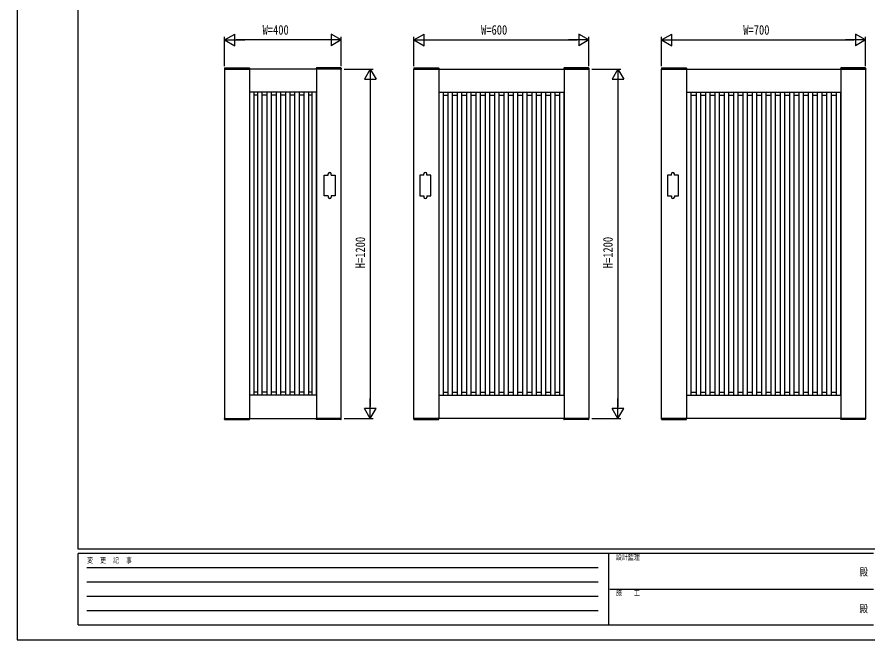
# Model space of a CAD drawing. Units: millimetres on the paper. Extents: x -297 to 297, y -210 to 210.
# Drawn here: x -297 to -4.9, y -210 to 3.9 of the extents above; entities that cross this region are included whole.
import ezdxf
from ezdxf.enums import TextEntityAlignment as Align

# ---------------------------------------------------------------- set-up
doc = ezdxf.new("R2010")
doc.units = ezdxf.units.MM
for name, color, linetype in [('0-2_YKK_A1', 4, 'Continuous'), ('0-3_YKK_D', 6, 'Continuous'), ('0-4_YKK_ZWAK', 7, 'Continuous')]:
    doc.layers.add(name, color=color, linetype=linetype)
doc.styles.add('ＭＳ ゴシック', font='')
doc.styles.get('ＭＳ ゴシック').set_extended_font_data('MS Gothic')

msp = doc.modelspace()

# ---------------------------------------------------------------- linework, layer by layer
at = {"layer": '0-2_YKK_A1'}
for p, q in [((-225.791, -13.713), (-225.804, -13.968)), ((-225.804, -13.968), (-217.204, -13.968)), ((-225.691, -13.618), (-217.318, -13.618)), ((-217.254, -13.968), (-217.254, -133.968)), ((-217.218, -13.713), (-217.204, -13.968)), ((-194.291, -13.713), (-194.304, -13.968)), ((-185.704, -13.968), (-194.304, -13.968)), ((-194.254, -13.968), (-194.254, -133.968)), ((-185.818, -13.618), (-194.191, -13.618)), ((-185.718, -13.713), (-185.704, -13.968)), ((-160.791, -13.713), (-160.804, -13.968)), ((-160.804, -13.968), (-152.204, -13.968)), ((-160.691, -13.618), (-152.318, -13.618)), ((-152.254, -13.968), (-152.254, -133.968)), ((-152.218, -13.713), (-152.204, -13.968)), ((-109.291, -13.713), (-109.304, -13.968)), ((-100.704, -13.968), (-109.304, -13.968)), ((-109.254, -13.968), (-109.254, -133.968)), ((-100.818, -13.618), (-109.191, -13.618)), ((-100.718, -13.713), (-100.704, -13.968)), ((-75.791, -13.713), (-75.804, -13.968)), ((-75.804, -13.968), (-67.204, -13.968)), ((-75.691, -13.618), (-67.318, -13.618)), ((-67.254, -13.968), (-67.254, -133.968)), ((-67.218, -13.713), (-67.204, -13.968)), ((-14.291, -13.713), (-14.304, -13.968)), ((-5.704, -13.968), (-14.304, -13.968)), ((-14.254, -13.968), (-14.254, -133.968)), ((-14.254, -13.968), (-14.254, -113.968)), ((-5.818, -13.618), (-14.191, -13.618)), ((-5.718, -13.713), (-5.704, -13.968)), ((-194.254, -21.968), (-217.254, -21.968)), ((-217.174, -22.968), (-217.254, -22.968)), ((-217.174, -21.968), (-217.174, -125.968)), ((-215.674, -21.968), (-215.674, -125.968)), ((-214.504, -22.968), (-215.674, -22.968)), ((-214.504, -21.968), (-214.504, -125.968)), ((-213.004, -21.968), (-213.004, -125.968)), ((-211.304, -22.968), (-213.004, -22.968)), ((-211.304, -21.968), (-211.304, -125.968)), ((-209.804, -21.968), (-209.804, -125.968)), ((-208.104, -22.968), (-209.804, -22.968)), ((-208.104, -21.968), (-208.104, -125.968)), ((-206.604, -21.968), (-206.604, -125.968)), ((-204.904, -22.968), (-206.604, -22.968)), ((-204.904, -21.968), (-204.904, -125.968)), ((-203.404, -21.968), (-203.404, -125.968)), ((-201.704, -22.968), (-203.404, -22.968)), ((-201.704, -21.968), (-201.704, -125.968)), ((-200.204, -21.968), (-200.204, -125.968)), ((-198.504, -22.968), (-200.204, -22.968)), ((-198.504, -21.968), (-198.504, -125.968)), ((-197.004, -21.968), (-197.004, -125.968)), ((-195.834, -22.968), (-197.004, -22.968)), ((-195.834, -21.968), (-195.834, -125.968)), ((-194.334, -21.968), (-194.334, -125.968)), ((-194.254, -22.968), (-194.334, -22.968)), ((-152.254, -21.968), (-109.254, -21.968)), ((-152.254, -22.968), (-152.174, -22.968)), ((-152.174, -21.968), (-152.174, -125.968)), ((-150.674, -21.968), (-150.674, -125.968)), ((-150.674, -22.968), (-149.104, -22.968)), ((-149.104, -21.968), (-149.104, -125.968)), ((-147.604, -21.968), (-147.604, -125.968)), ((-147.604, -22.968), (-145.904, -22.968)), ((-145.904, -21.968), (-145.904, -125.968)), ((-144.404, -21.968), (-144.404, -125.968)), ((-144.404, -22.968), (-142.704, -22.968)), ((-142.704, -21.968), (-142.704, -125.968)), ((-141.204, -21.968), (-141.204, -125.968)), ((-141.204, -22.968), (-139.504, -22.968)), ((-139.504, -21.968), (-139.504, -125.968)), ((-138.004, -21.968), (-138.004, -125.968)), ((-138.004, -22.968), (-136.304, -22.968)), ((-136.304, -21.968), (-136.304, -125.968)), ((-134.804, -21.968), (-134.804, -125.968)), ((-134.804, -22.968), (-133.104, -22.968)), ((-133.104, -21.968), (-133.104, -125.968)), ((-131.604, -21.968), (-131.604, -125.968)), ((-131.604, -22.968), (-129.904, -22.968)), ((-129.904, -21.968), (-129.904, -125.968)), ((-128.404, -21.968), (-128.404, -125.968)), ((-128.404, -22.968), (-126.704, -22.968)), ((-126.704, -21.968), (-126.704, -125.968)), ((-125.204, -21.968), (-125.204, -125.968)), ((-125.204, -22.968), (-123.504, -22.968)), ((-123.504, -21.968), (-123.504, -125.968)), ((-122.004, -21.968), (-122.004, -125.968)), ((-122.004, -22.968), (-120.304, -22.968)), ((-120.304, -21.968), (-120.304, -125.968)), ((-118.804, -21.968), (-118.804, -125.968)), ((-118.804, -22.968), (-117.104, -22.968)), ((-117.104, -21.968), (-117.104, -125.968)), ((-115.604, -21.968), (-115.604, -125.968)), ((-115.604, -22.968), (-113.904, -22.968)), ((-113.904, -21.968), (-113.904, -125.968)), ((-112.404, -21.968), (-112.404, -125.968)), ((-112.404, -22.968), (-110.834, -22.968)), ((-110.834, -21.968), (-110.834, -125.968)), ((-109.334, -21.968), (-109.334, -125.968)), ((-109.334, -22.968), (-109.254, -22.968)), ((-67.254, -21.968), (-14.254, -21.968)), ((-67.254, -22.968), (-67.174, -22.968)), ((-67.174, -21.968), (-67.174, -125.968)), ((-65.674, -21.968), (-65.674, -125.968)), ((-65.674, -22.968), (-63.904, -22.968)), ((-63.904, -21.968), (-63.904, -125.968)), ((-62.404, -21.968), (-62.404, -125.968)), ((-62.404, -22.968), (-60.704, -22.968)), ((-60.704, -21.968), (-60.704, -125.968)), ((-59.204, -21.968), (-59.204, -125.968)), ((-59.204, -22.968), (-57.504, -22.968)), ((-57.504, -21.968), (-57.504, -125.968)), ((-56.004, -21.968), (-56.004, -125.968)), ((-56.004, -22.968), (-54.304, -22.968)), ((-54.304, -21.968), (-54.304, -125.968)), ((-52.804, -21.968), (-52.804, -125.968)), ((-52.804, -22.968), (-51.104, -22.968)), ((-51.104, -21.968), (-51.104, -125.968)), ((-49.604, -21.968), (-49.604, -125.968)), ((-49.604, -22.968), (-47.904, -22.968)), ((-47.904, -21.968), (-47.904, -125.968)), ((-46.404, -21.968), (-46.404, -125.968)), ((-46.404, -22.968), (-44.704, -22.968)), ((-44.704, -21.968), (-44.704, -125.968)), ((-43.204, -21.968), (-43.204, -125.968)), ((-43.204, -22.968), (-41.504, -22.968)), ((-41.504, -21.968), (-41.504, -125.968)), ((-40.004, -21.968), (-40.004, -125.968)), ((-40.004, -22.968), (-38.304, -22.968)), ((-38.304, -21.968), (-38.304, -125.968)), ((-36.804, -21.968), (-36.804, -125.968)), ((-36.804, -22.968), (-35.104, -22.968)), ((-35.104, -21.968), (-35.104, -125.968)), ((-33.604, -21.968), (-33.604, -125.968)), ((-33.604, -22.968), (-31.904, -22.968)), ((-31.904, -21.968), (-31.904, -125.968)), ((-30.404, -21.968), (-30.404, -125.968)), ((-30.404, -22.968), (-28.704, -22.968)), ((-28.704, -21.968), (-28.704, -125.968)), ((-27.204, -21.968), (-27.204, -125.968)), ((-27.204, -22.968), (-25.504, -22.968)), ((-25.504, -21.968), (-25.504, -125.968)), ((-24.004, -21.968), (-24.004, -125.968)), ((-24.004, -22.968), (-22.304, -22.968)), ((-22.304, -21.968), (-22.304, -125.968)), ((-20.804, -21.968), (-20.804, -125.968)), ((-20.804, -22.968), (-19.104, -22.968)), ((-19.104, -21.968), (-19.104, -125.968)), ((-17.604, -21.968), (-17.604, -125.968)), ((-17.604, -22.968), (-15.834, -22.968)), ((-15.834, -21.968), (-15.834, -125.968)), ((-14.334, -21.968), (-14.334, -125.968)), ((-14.334, -22.968), (-14.254, -22.968)), ((-190.154, -50.468), (-190.154, -49.968)), ((-189.154, -50.468), (-189.154, -49.968)), ((-157.354, -50.468), (-157.354, -49.968)), ((-156.354, -50.468), (-156.354, -49.968)), ((-72.354, -50.468), (-72.354, -49.968)), ((-71.354, -50.468), (-71.354, -49.968)), ((-190.154, -57.468), (-190.154, -57.968)), ((-189.154, -57.468), (-189.154, -57.968)), ((-157.354, -57.468), (-157.354, -57.968)), ((-156.354, -57.468), (-156.354, -57.968)), ((-72.354, -57.468), (-72.354, -57.968)), ((-71.354, -57.468), (-71.354, -57.968)), ((-217.174, -124.968), (-217.254, -124.968)), ((-214.504, -124.968), (-215.674, -124.968)), ((-211.304, -124.968), (-213.004, -124.968)), ((-208.104, -124.968), (-209.804, -124.968)), ((-204.904, -124.968), (-206.604, -124.968)), ((-201.704, -124.968), (-203.404, -124.968)), ((-198.504, -124.968), (-200.204, -124.968)), ((-195.834, -124.968), (-197.004, -124.968)), ((-194.254, -124.968), (-194.334, -124.968)), ((-152.254, -124.968), (-152.174, -124.968)), ((-150.674, -124.968), (-149.104, -124.968)), ((-147.604, -124.968), (-145.904, -124.968)), ((-144.404, -124.968), (-142.704, -124.968)), ((-141.204, -124.968), (-139.504, -124.968)), ((-138.004, -124.968), (-136.304, -124.968)), ((-134.804, -124.968), (-133.104, -124.968)), ((-131.604, -124.968), (-129.904, -124.968)), ((-128.404, -124.968), (-126.704, -124.968)), ((-125.204, -124.968), (-123.504, -124.968)), ((-122.004, -124.968), (-120.304, -124.968)), ((-118.804, -124.968), (-117.104, -124.968)), ((-115.604, -124.968), (-113.904, -124.968)), ((-112.404, -124.968), (-110.834, -124.968)), ((-109.334, -124.968), (-109.254, -124.968)), ((-67.254, -124.968), (-67.174, -124.968)), ((-65.674, -124.968), (-63.904, -124.968)), ((-62.404, -124.968), (-60.704, -124.968)), ((-59.204, -124.968), (-57.504, -124.968)), ((-56.004, -124.968), (-54.304, -124.968)), ((-52.804, -124.968), (-51.104, -124.968)), ((-49.604, -124.968), (-47.904, -124.968)), ((-46.404, -124.968), (-44.704, -124.968)), ((-43.204, -124.968), (-41.504, -124.968)), ((-40.004, -124.968), (-38.304, -124.968)), ((-36.804, -124.968), (-35.104, -124.968)), ((-33.604, -124.968), (-31.904, -124.968)), ((-30.404, -124.968), (-28.704, -124.968)), ((-27.204, -124.968), (-25.504, -124.968)), ((-24.004, -124.968), (-22.304, -124.968)), ((-20.804, -124.968), (-19.104, -124.968)), ((-17.604, -124.968), (-15.834, -124.968)), ((-14.334, -124.968), (-14.254, -124.968)), ((-194.254, -125.968), (-217.254, -125.968)), ((-152.254, -125.968), (-109.254, -125.968)), ((-67.254, -125.968), (-14.254, -125.968)), ((-225.804, -133.968), (-217.204, -133.968)), ((-225.791, -134.223), (-225.804, -133.968)), ((-225.691, -134.318), (-217.318, -134.318)), ((-217.218, -134.223), (-217.204, -133.968)), ((-185.704, -133.968), (-194.304, -133.968)), ((-194.291, -134.223), (-194.304, -133.968)), ((-185.818, -134.318), (-194.191, -134.318)), ((-185.718, -134.223), (-185.704, -133.968)), ((-160.804, -133.968), (-152.204, -133.968)), ((-160.791, -134.223), (-160.804, -133.968)), ((-160.691, -134.318), (-152.318, -134.318)), ((-152.218, -134.223), (-152.204, -133.968)), ((-100.704, -133.968), (-109.304, -133.968)), ((-109.291, -134.223), (-109.304, -133.968)), ((-100.818, -134.318), (-109.191, -134.318)), ((-100.718, -134.223), (-100.704, -133.968)), ((-75.804, -133.968), (-67.204, -133.968)), ((-75.791, -134.223), (-75.804, -133.968)), ((-75.691, -134.318), (-67.318, -134.318)), ((-67.218, -134.223), (-67.204, -133.968)), ((-5.704, -133.968), (-14.304, -133.968)), ((-14.291, -134.223), (-14.304, -133.968)), ((-5.818, -134.318), (-14.191, -134.318)), ((-5.718, -134.223), (-5.704, -133.968))]:
    msp.add_line(p, q, dxfattribs=at)
for points in [[(-185.754, -13.968), (-225.754, -13.968), (-225.754, -133.968), (-185.754, -133.968)], [(-160.754, -13.968), (-100.754, -13.968), (-100.754, -133.968), (-160.754, -133.968)], [(-75.754, -13.968), (-5.754, -13.968), (-5.754, -133.968), (-75.754, -133.968)]]:
    msp.add_lwpolyline(points, close=True, dxfattribs=at)
for points in [[(-190.154, -57.468), (-191.554, -57.468), (-191.554, -50.468), (-190.154, -50.468)], [(-189.154, -50.468), (-187.754, -50.468), (-187.754, -57.468), (-189.154, -57.468)], [(-157.354, -50.468), (-158.754, -50.468), (-158.754, -57.468), (-157.354, -57.468)], [(-156.354, -57.468), (-154.954, -57.468), (-154.954, -50.468), (-156.354, -50.468)], [(-72.354, -50.468), (-73.754, -50.468), (-73.754, -57.468), (-72.354, -57.468)], [(-71.354, -57.468), (-69.954, -57.468), (-69.954, -50.468), (-71.354, -50.468)]]:
    msp.add_lwpolyline(points, dxfattribs=at)
for centre, radius, start, end in [((-225.691, -13.718), 0.1, 90, 177), ((-217.318, -13.718), 0.1, 3, 90), ((-194.191, -13.718), 0.1, 90, 177), ((-185.818, -13.718), 0.1, 3, 90), ((-160.691, -13.718), 0.1, 90, 177), ((-152.318, -13.718), 0.1, 3, 90), ((-109.191, -13.718), 0.1, 90, 177), ((-100.818, -13.718), 0.1, 3, 90), ((-75.691, -13.718), 0.1, 90, 177), ((-67.318, -13.718), 0.1, 3, 90), ((-14.191, -13.718), 0.1, 90, 177), ((-5.818, -13.718), 0.1, 3, 90), ((-189.654, -49.968), 0.5, 0, 180), ((-156.854, -49.968), 0.5, 0, 180), ((-71.854, -49.968), 0.5, 0, 180), ((-189.654, -57.968), 0.5, 180, 0), ((-156.854, -57.968), 0.5, 180, 0), ((-71.854, -57.968), 0.5, 180, 0), ((-225.691, -134.218), 0.1, 183, 270), ((-217.318, -134.218), 0.1, 270, 357), ((-194.191, -134.218), 0.1, 183, 270), ((-185.818, -134.218), 0.1, 270, 357), ((-160.691, -134.218), 0.1, 183, 270), ((-152.318, -134.218), 0.1, 270, 357), ((-109.191, -134.218), 0.1, 183, 270), ((-100.818, -134.218), 0.1, 270, 357), ((-75.691, -134.218), 0.1, 183, 270), ((-67.318, -134.218), 0.1, 270, 357), ((-14.191, -134.218), 0.1, 183, 270), ((-5.818, -134.218), 0.1, 270, 357)]:
    msp.add_arc(centre, radius, start, end, dxfattribs=at)
at = {"layer": '0-3_YKK_D'}
for p, q in [((-225.754, -3.968), (-222.29, -1.968)), ((-222.29, -5.968), (-222.29, -1.968)), ((-185.754, -3.968), (-189.218, -1.968)), ((-189.218, -1.968), (-189.218, -5.968)), ((-160.754, -3.968), (-157.29, -1.968)), ((-157.29, -5.968), (-157.29, -1.968)), ((-100.754, -3.968), (-104.218, -1.968)), ((-104.218, -1.968), (-104.218, -5.968)), ((-75.754, -3.968), (-72.29, -1.968)), ((-72.29, -5.968), (-72.29, -1.968)), ((-5.754, -3.968), (-9.218, -1.968)), ((-9.218, -1.968), (-9.218, -5.968)), ((-225.754, -12.968), (-225.754, -2.968)), ((-225.754, -3.968), (-222.29, -5.968)), ((-225.754, -3.968), (-218.826, -3.968)), ((-189.754, -3.968), (-221.754, -3.968)), ((-185.754, -3.968), (-192.683, -3.968)), ((-185.754, -3.968), (-189.218, -5.968)), ((-185.754, -12.968), (-185.754, -2.968)), ((-160.754, -12.968), (-160.754, -2.968)), ((-160.754, -3.968), (-157.29, -5.968)), ((-160.754, -3.968), (-153.826, -3.968)), ((-156.754, -3.968), (-104.754, -3.968)), ((-100.754, -3.968), (-107.683, -3.968)), ((-100.754, -3.968), (-104.218, -5.968)), ((-100.754, -12.968), (-100.754, -2.968)), ((-75.754, -12.968), (-75.754, -2.968)), ((-75.754, -3.968), (-72.29, -5.968)), ((-75.754, -3.968), (-68.826, -3.968)), ((-71.754, -3.968), (-9.754, -3.968)), ((-5.754, -3.968), (-12.683, -3.968)), ((-5.754, -3.968), (-9.218, -5.968)), ((-5.754, -12.968), (-5.754, -2.968)), ((-184.754, -13.968), (-174.754, -13.968)), ((-175.754, -13.968), (-177.754, -17.432)), ((-175.754, -13.968), (-173.754, -17.432)), ((-175.754, -13.968), (-175.754, -20.896)), ((-99.754, -13.968), (-89.754, -13.968)), ((-90.754, -13.968), (-92.754, -17.432)), ((-90.754, -13.968), (-88.754, -17.432)), ((-90.754, -13.968), (-90.754, -20.896)), ((-177.754, -17.432), (-173.754, -17.432)), ((-92.754, -17.432), (-88.754, -17.432)), ((-175.754, -17.968), (-175.754, -129.968)), ((-90.754, -17.968), (-90.754, -129.968)), ((-175.754, -133.968), (-175.754, -127.04)), ((-90.754, -133.968), (-90.754, -127.04)), ((-175.754, -133.968), (-177.754, -130.504)), ((-173.754, -130.504), (-177.754, -130.504)), ((-175.754, -133.968), (-173.754, -130.504)), ((-90.754, -133.968), (-92.754, -130.504)), ((-88.754, -130.504), (-92.754, -130.504)), ((-90.754, -133.968), (-88.754, -130.504)), ((-184.754, -133.968), (-174.754, -133.968)), ((-99.754, -133.968), (-89.754, -133.968))]:
    msp.add_line(p, q, dxfattribs=at)
at = {"layer": '0-4_YKK_ZWAK'}
for p, q in [((-275.999, -178.85), (-275.999, 192.15)), ((270.001, -178.85), (-275.999, -178.85)), ((-93.999, -180.25), (-275.999, -180.25)), ((-275.999, -204.75), (-275.999, -180.25)), ((-93.999, -180.25), (-93.999, -204.75)), ((-2.999, -180.25), (-93.999, -180.25)), ((-273.024, -185.15), (-97.499, -185.15)), ((-273.024, -190.05), (-97.499, -190.05)), ((-93.474, -192.5), (-2.999, -192.5)), ((-273.024, -194.95), (-97.499, -194.95)), ((-273.024, -199.85), (-97.499, -199.85)), ((-275.999, -204.75), (-93.999, -204.75)), ((-93.999, -204.75), (-2.999, -204.75))]:
    msp.add_line(p, q, dxfattribs=at)
msp.add_lwpolyline([(-297, -210), (297, -210), (297, 210), (-297, 210)], close=True, dxfattribs=at)

# ---------------------------------------------------------------- texts
at = {"layer": '0-3_YKK_D', "style": 'ＭＳ ゴシック', "width": 0.8}
for s, p in [('W=400', (-212.714, -3.168)), ('W=600', (-137.714, -3.168)), ('W=700', (-47.714, -3.168))]:
    msp.add_text(s, height=3.299, dxfattribs=at).set_placement(p, align=Align.BOTTOM_LEFT)
for p in [(-176.554, -82.368), (-91.554, -82.368)]:
    msp.add_text('H=1200', height=3.299, rotation=90, dxfattribs=at).set_placement(p, align=Align.BOTTOM_LEFT)
at = {"layer": '0-4_YKK_ZWAK', "style": 'ＭＳ ゴシック', "width": 0.8}
for s, height, p in [('設計監理', 1.833, (-91.432, -183.05)), ('変  更  記  事', 1.833, (-272.942, -184.1)), ('殿', 2.566, (-7.807, -188.708)), ('施\u3000\u3000工', 1.833, (-91.432, -195.3)), ('殿', 2.566, (-7.807, -201.308))]:
    msp.add_text(s, height=height, dxfattribs=at).set_placement(p, align=Align.BOTTOM_LEFT)

doc.saveas('drawing.dxf')
